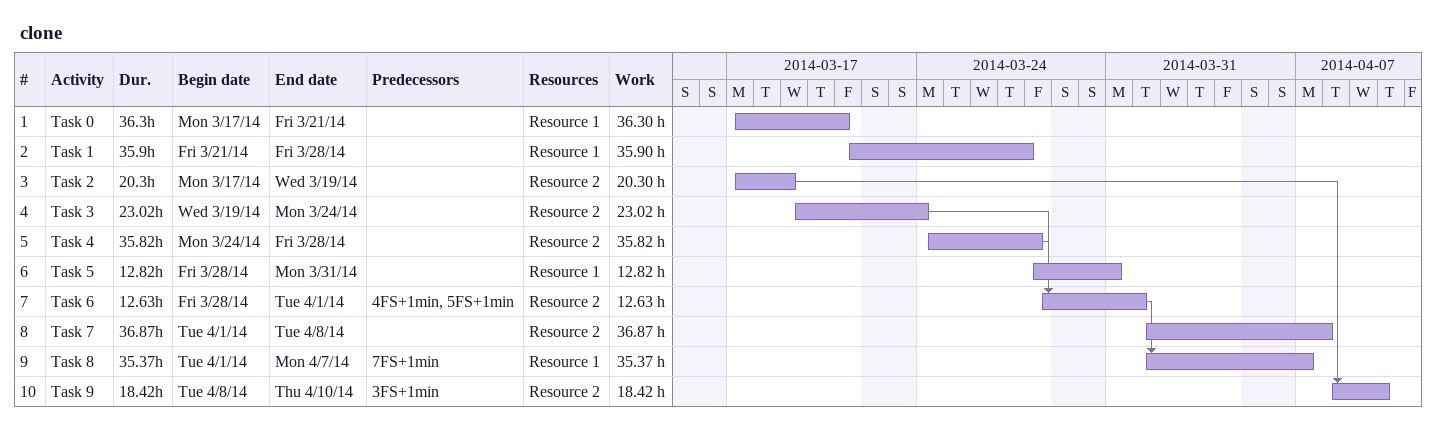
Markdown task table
clone

| ID | Task | Duration | Start | Finish | Predecessors | Resources | Work (h) |
|---|---|---|---|---|---|---|---|
| 1 | Task 0 | 36.3h | 2014-03-17 | 2014-03-21 |  | Resource 1 | 36.30 |
| 2 | Task 1 | 35.9h | 2014-03-21 | 2014-03-28 |  | Resource 1 | 35.90 |
| 3 | Task 2 | 20.3h | 2014-03-17 | 2014-03-19 |  | Resource 2 | 20.30 |
| 4 | Task 3 | 23.02h | 2014-03-19 | 2014-03-24 |  | Resource 2 | 23.02 |
| 5 | Task 4 | 35.82h | 2014-03-24 | 2014-03-28 |  | Resource 2 | 35.82 |
| 6 | Task 5 | 12.82h | 2014-03-28 | 2014-03-31 |  | Resource 1 | 12.82 |
| 7 | Task 6 | 12.63h | 2014-03-28 | 2014-04-01 | 4FS+1min, 5FS+1min | Resource 2 | 12.63 |
| 8 | Task 7 | 36.87h | 2014-04-01 | 2014-04-08 |  | Resource 2 | 36.87 |
| 9 | Task 8 | 35.37h | 2014-04-01 | 2014-04-07 | 7FS+1min | Resource 1 | 35.37 |
| 10 | Task 9 | 18.42h | 2014-04-08 | 2014-04-10 | 3FS+1min | Resource 2 | 18.42 |
